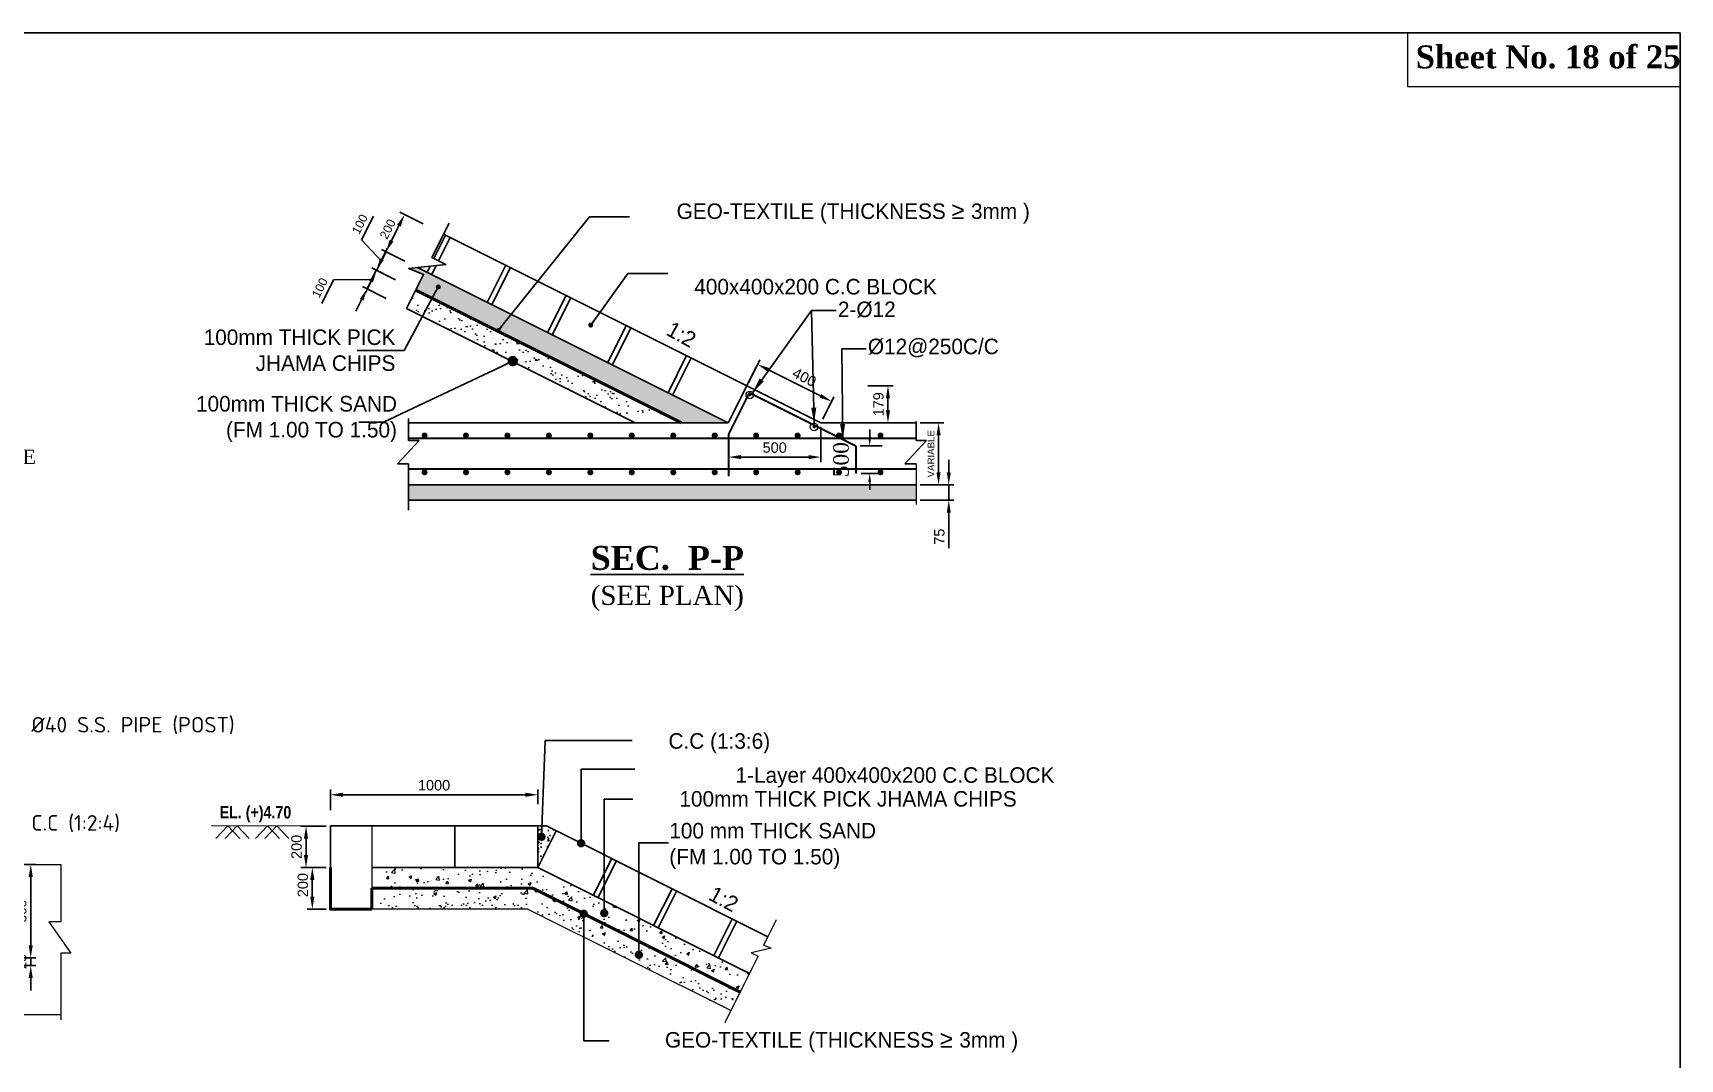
# Model space of a CAD drawing. Extents: x -358915 to 1258323, y -1667244 to -305611.
# Drawn here: x 797402 to 805349, y -1479159 to -1474209 of the extents above; entities that cross this region are included whole.
import ezdxf

# ---------------------------------------------------------------- set-up
doc = ezdxf.new("R2010")
doc.units = 0
doc.header["$LTSCALE"] = 300
doc.header["$MEASUREMENT"] = 0
doc.layers.get('DEFPOINTS').update_dxf_attribs({"linetype": 'CONTINUOUS'})
doc.layers.add('Dim', color=7, linetype='CONTINUOUS', lineweight=9)
doc.layers.add('ROD', color=1, linetype='CONTINUOUS', lineweight=30)
doc.layers.add('LINE', color=7, linetype='CONTINUOUS')
doc.layers.add('line5', color=5, linetype='CONTINUOUS')
doc.styles.add('Arial', font='arial.ttf')
doc.styles.add('DIM', font='isocp3.shx')
doc.styles.add('style1', font='times.ttf')
doc.dimstyles.new('Dim_25', dxfattribs={"dimtxt": 50, "dimasz": 50, "dimexe": 25, "dimexo": 20, "dimgap": 20, "dimtad": 1, "dimdec": 0, "dimzin": 0, "dimdsep": 46, "dimtxsty": 'DIM', "dimcen": 0.09, "dimclrd": 5, "dimclre": 5, "dimclrt": 7, "dimadec": 0, "dimazin": 0, "dimtfac": 1, "dimtdec": 0, "dimtmove": 0, "dimatfit": 3, "dimfxl": 1, "dimtolj": 1, "dimtzin": 0, "dimarcsym": 0})
doc.dimstyles.get("Standard").update_dxf_attribs({"dimtxt": 75, "dimasz": 75, "dimexe": 60, "dimexo": 60, "dimgap": 100, "dimtad": 1, "dimdec": 0, "dimzin": 0, "dimdsep": 46, "dimtxsty": 'style1', "dimcen": 0.09, "dimclrd": 5, "dimclre": 5, "dimadec": 0, "dimazin": 0, "dimtfac": 1, "dimtdec": 0, "dimtofl": 0, "dimtmove": 0, "dimatfit": 3, "dimfxl": 1, "dimtolj": 1, "dimtzin": 0, "dimarcsym": 0})

# ---------------------------------------------------------------- blocks, each defined once
blk = doc.blocks.new('*D854')
at = {"layer": 'DEFPOINTS', "color": 0, "ltscale": 50, "transparency": 16777216}
for p in [(798719.8, -1478035.4), (798837.7, -1478035.4), (798837.7, -1478235.4)]:
    blk.add_point(p, dxfattribs=at)
at = {"layer": 'Dim', "color": 5, "lineweight": -2, "ltscale": 50, "transparency": 16777216}
for p, q in [((798817.7, -1478035.4), (798694.8, -1478035.4)), ((798719.8, -1478175.4), (798719.8, -1478095.4)), ((798817.7, -1478235.4), (798694.8, -1478235.4))]:
    blk.add_line(p, q, dxfattribs=at)
at = {"layer": 'Dim', "color": 5, "ltscale": 50, "transparency": 16777216}
for points in [[(798709.8, -1478095.4), (798729.8, -1478095.4), (798719.8, -1478035.4)], [(798709.8, -1478175.4), (798729.8, -1478175.4), (798719.8, -1478235.4)]]:
    blk.add_solid(points, dxfattribs=at)
at = {"layer": 'Dim', "color": 7, "ltscale": 50, "transparency": 16777216, "insert": (798674.2, -1478135.4), "char_height": 50, "attachment_point": 5, "rotation": 90, "style": 'Arial'}
blk.add_mtext('\\A1;200', dxfattribs=at)
blk = doc.blocks.new('*D855')
at = {"layer": 'DEFPOINTS', "color": 0, "ltscale": 50, "transparency": 16777216}
for p in [(798750.2, -1478234.8), (798837.7, -1478234.8), (798837.7, -1478435.4)]:
    blk.add_point(p, dxfattribs=at)
at = {"layer": 'Dim', "color": 5, "lineweight": -2, "ltscale": 50, "transparency": 16777216}
for p, q in [((798817.7, -1478234.8), (798725.2, -1478234.8)), ((798750.2, -1478375.4), (798750.2, -1478294.8)), ((798817.7, -1478435.4), (798725.2, -1478435.4))]:
    blk.add_line(p, q, dxfattribs=at)
at = {"layer": 'Dim', "color": 5, "ltscale": 50, "transparency": 16777216}
for points in [[(798740.2, -1478294.8), (798760.2, -1478294.8), (798750.2, -1478234.8)], [(798740.2, -1478375.4), (798760.2, -1478375.4), (798750.2, -1478435.4)]]:
    blk.add_solid(points, dxfattribs=at)
at = {"layer": 'Dim', "color": 7, "ltscale": 50, "transparency": 16777216, "insert": (798704.7, -1478319.9), "char_height": 50, "attachment_point": 5, "rotation": 90, "style": 'Arial'}
blk.add_mtext('\\A1;200', dxfattribs=at)
blk = doc.blocks.new('*D856')
at = {"layer": 'DEFPOINTS', "color": 0, "ltscale": 50, "transparency": 16777216}
for p in [(800846.6, -1475910.8), (801256, -1475986.5), (801204.4, -1476089.7)]:
    blk.add_point(p, dxfattribs=at)
at = {"layer": 'Dim', "color": 5, "lineweight": -2, "ltscale": 50, "transparency": 16777216}
for p, q in [((800855.6, -1475893), (800909.4, -1475785.3)), ((800951.9, -1475834.5), (801202.3, -1475959.7)), ((801213.3, -1476071.8), (801267.2, -1475964.2))]:
    blk.add_line(p, q, dxfattribs=at)
at = {"layer": 'Dim', "color": 5, "ltscale": 50, "transparency": 16777216}
for points in [[(800956.4, -1475825.5), (800947.4, -1475843.4), (800898.2, -1475807.6)], [(801206.8, -1475950.7), (801197.9, -1475968.6), (801256, -1475986.5)]]:
    blk.add_solid(points, dxfattribs=at)
at = {"layer": 'Dim', "color": 7, "ltscale": 50, "transparency": 16777216, "insert": (801124.5, -1475869.9), "char_height": 50, "attachment_point": 5, "rotation": 333.43495, "style": 'Arial'}
blk.add_mtext('\\A1;400', dxfattribs=at)
blk = doc.blocks.new('*D857')
at = {"layer": 'DEFPOINTS', "color": 0, "ltscale": 50, "transparency": 16777216}
for p in [(801204.4, -1476089.7), (800758.1, -1476202.5), (800758.1, -1476254.9)]:
    blk.add_point(p, dxfattribs=at)
at = {"layer": 'Dim', "color": 5, "lineweight": -2, "ltscale": 50, "transparency": 16777216}
for p, q in [((801204.4, -1476109.7), (801204.4, -1476279.9)), ((800758.1, -1476222.5), (800758.1, -1476279.9)), ((801144.4, -1476254.9), (800818.1, -1476254.9))]:
    blk.add_line(p, q, dxfattribs=at)
at = {"layer": 'Dim', "color": 5, "ltscale": 50, "transparency": 16777216}
for points in [[(800818.1, -1476244.9), (800818.1, -1476264.9), (800758.1, -1476254.9)], [(801144.4, -1476244.9), (801144.4, -1476264.9), (801204.4, -1476254.9)]]:
    blk.add_solid(points, dxfattribs=at)
at = {"layer": 'Dim', "color": 7, "ltscale": 50, "transparency": 16777216, "insert": (800981.2, -1476209.4), "char_height": 50, "attachment_point": 5, "style": 'Arial'}
blk.add_mtext('\\A1;500', dxfattribs=at)
blk = doc.blocks.new('*D858')
at = {"layer": 'DEFPOINTS', "color": 0, "transparency": 16777216}
for p in [(801333.1, -1476201.3), (801338.9, -1476333.4), (801439.5, -1476333.4)]:
    blk.add_point(p, dxfattribs=at)
at = {"layer": 'LINE', "color": 5, "lineweight": -2, "transparency": 16777216}
for p, q in [((801439.5, -1476161.3), (801439.5, -1476121.3)), ((801393.1, -1476201.3), (801499.5, -1476201.3)), ((801398.9, -1476333.4), (801499.5, -1476333.4)), ((801439.5, -1476373.4), (801439.5, -1476413.4))]:
    blk.add_line(p, q, dxfattribs=at)
at = {"layer": 'LINE', "color": 5, "transparency": 16777216}
for points in [[(801432.8, -1476161.3), (801446.1, -1476161.3), (801439.5, -1476201.3)], [(801432.8, -1476373.4), (801446.1, -1476373.4), (801439.5, -1476333.4)]]:
    blk.add_solid(points, dxfattribs=at)
at = {"layer": 'LINE', "color": 0, "transparency": 16777216, "insert": (801301.3, -1476267.4), "char_height": 75, "attachment_point": 5, "rotation": 90, "style": 'style1'}
blk.add_mtext('\\A1;500', dxfattribs=at)
blk = doc.blocks.new('*D859')
at = {"layer": 'DEFPOINTS', "color": 0, "ltscale": 50, "transparency": 16777216}
for p in [(799303.5, -1475139.3), (799105.7, -1475264), (799214.1, -1475318.2)]:
    blk.add_point(p, dxfattribs=at)
at = {"layer": 'Dim', "color": 5, "lineweight": -2, "ltscale": 50, "transparency": 16777216}
for p, q in [((799168.3, -1475138.8), (799132.5, -1475210.3)), ((799285.6, -1475130.4), (799172.7, -1475073.9)), ((799196.2, -1475309.3), (799083.3, -1475252.8))]:
    blk.add_line(p, q, dxfattribs=at)
at = {"layer": 'Dim', "color": 5, "ltscale": 50, "transparency": 16777216}
for points in [[(799159.3, -1475134.3), (799177.2, -1475143.2), (799195.1, -1475085.1)], [(799123.6, -1475205.8), (799141.4, -1475214.8), (799105.7, -1475264)]]:
    blk.add_solid(points, dxfattribs=at)
at = {"layer": 'Dim', "color": 7, "ltscale": 50, "transparency": 16777216, "insert": (799114.1, -1475154.9), "char_height": 50, "attachment_point": 5, "rotation": 63.43495, "style": 'Arial'}
blk.add_mtext('\\A1;{\\H0.83333x;200}', dxfattribs=at)
blk = doc.blocks.new('*D860')
at = {"layer": 'DEFPOINTS', "color": 0, "ltscale": 50, "transparency": 16777216}
for p in [(801410.3, -1475910.7), (801527.7, -1475910.7), (801477.7, -1476089.7)]:
    blk.add_point(p, dxfattribs=at)
at = {"layer": 'Dim', "color": 5, "lineweight": -2, "ltscale": 50, "transparency": 16777216}
for p, q in [((801430.3, -1475910.7), (801552.7, -1475910.7)), ((801527.7, -1476029.7), (801527.7, -1475970.7)), ((801497.7, -1476089.7), (801552.7, -1476089.7))]:
    blk.add_line(p, q, dxfattribs=at)
at = {"layer": 'Dim', "color": 5, "ltscale": 50, "transparency": 16777216}
for points in [[(801517.7, -1475970.7), (801537.7, -1475970.7), (801527.7, -1475910.7)], [(801517.7, -1476029.7), (801537.7, -1476029.7), (801527.7, -1476089.7)]]:
    blk.add_solid(points, dxfattribs=at)
at = {"layer": 'Dim', "color": 7, "ltscale": 50, "transparency": 16777216, "insert": (801482.2, -1476000.2), "char_height": 50, "attachment_point": 5, "rotation": 90, "style": 'Arial'}
blk.add_mtext('\\A1;179', dxfattribs=at)
blk = doc.blocks.new('*D861')
at = {"layer": 'DEFPOINTS', "color": 0, "ltscale": 50, "transparency": 16777216}
for p in [(801663.6, -1476089.7), (801663.6, -1476388.1), (801771.8, -1476388.1)]:
    blk.add_point(p, dxfattribs=at)
at = {"layer": 'Dim', "color": 5, "lineweight": -2, "ltscale": 50, "transparency": 16777216}
for p, q in [((801683.6, -1476089.7), (801796.8, -1476089.7)), ((801771.8, -1476149.7), (801771.8, -1476328.1)), ((801683.6, -1476388.1), (801796.8, -1476388.1))]:
    blk.add_line(p, q, dxfattribs=at)
at = {"layer": 'Dim', "color": 5, "ltscale": 50, "transparency": 16777216}
for points in [[(801761.8, -1476149.7), (801781.8, -1476149.7), (801771.8, -1476089.7)], [(801761.8, -1476328.1), (801781.8, -1476328.1), (801771.8, -1476388.1)]]:
    blk.add_solid(points, dxfattribs=at)
at = {"layer": 'Dim', "color": 7, "ltscale": 50, "transparency": 16777216, "insert": (801735.1, -1476238.9), "char_height": 50, "attachment_point": 5, "rotation": 90, "style": 'Arial'}
blk.add_mtext('\\A1;{\\H0.66667x;VARIABLE}', dxfattribs=at)
blk = doc.blocks.new('*D862')
at = {"layer": 'DEFPOINTS', "color": 0, "ltscale": 50, "transparency": 16777216}
for p in [(801663.5, -1476388.1), (801663.4, -1476463.1), (801821.1, -1476463.1)]:
    blk.add_point(p, dxfattribs=at)
at = {"layer": 'Dim', "color": 5, "lineweight": -2, "ltscale": 50, "transparency": 16777216}
for p, q in [((801821.1, -1476328.1), (801821.1, -1476268.1)), ((801683.5, -1476388.1), (801846.1, -1476388.1)), ((801821.1, -1476388.1), (801821.1, -1476463.1)), ((801683.4, -1476463.1), (801846.1, -1476463.1)), ((801821.1, -1476523.1), (801821.1, -1476694.7))]:
    blk.add_line(p, q, dxfattribs=at)
at = {"layer": 'Dim', "color": 5, "ltscale": 50, "transparency": 16777216}
for points in [[(801811.1, -1476328.1), (801831.1, -1476328.1), (801821.1, -1476388.1)], [(801811.1, -1476523.1), (801831.1, -1476523.1), (801821.1, -1476463.1)]]:
    blk.add_solid(points, dxfattribs=at)
at = {"layer": 'Dim', "color": 7, "ltscale": 50, "transparency": 16777216, "insert": (801775.7, -1476638.9), "char_height": 50, "attachment_point": 5, "rotation": 90, "style": 'Arial'}
blk.add_mtext('\\A1;75', dxfattribs=at)
blk = doc.blocks.new('*D863')
at = {"layer": 'DEFPOINTS', "color": 0, "ltscale": 50, "transparency": 16777216}
for p in [(797290.3, -1478220.4), (797391.6, -1478220.4), (797290.3, -1478670.4)]:
    blk.add_point(p, dxfattribs=at)
at = {"layer": 'Dim', "color": 5, "lineweight": -2, "ltscale": 50, "transparency": 16777216}
for p, q in [((797310.3, -1478220.4), (797416.6, -1478220.4)), ((797391.6, -1478610.4), (797391.6, -1478280.4)), ((797310.3, -1478670.4), (797416.6, -1478670.4))]:
    blk.add_line(p, q, dxfattribs=at)
at = {"layer": 'Dim', "color": 5, "ltscale": 50, "transparency": 16777216}
for points in [[(797381.6, -1478280.4), (797401.6, -1478280.4), (797391.6, -1478220.4)], [(797381.6, -1478610.4), (797401.6, -1478610.4), (797391.6, -1478670.4)]]:
    blk.add_solid(points, dxfattribs=at)
at = {"layer": 'Dim', "color": 7, "ltscale": 50, "transparency": 16777216, "insert": (797347.7, -1478445.4), "char_height": 70, "attachment_point": 5, "rotation": 90, "style": 'Arial'}
blk.add_mtext('\\A1;{\\H0.6667x;300}', dxfattribs=at)
blk = doc.blocks.new('*D865')
at = {"layer": 'DEFPOINTS', "color": 0, "ltscale": 50, "transparency": 16777216}
for p in [(797263.2, -1478670.4), (797263.2, -1478707.9), (797391.6, -1478707.9)]:
    blk.add_point(p, dxfattribs=at)
at = {"layer": 'Dim', "color": 5, "lineweight": -2, "ltscale": 50, "transparency": 16777216}
for p, q in [((797391.6, -1478610.4), (797391.6, -1478550.4)), ((797283.2, -1478670.4), (797416.6, -1478670.4)), ((797283.2, -1478707.9), (797416.6, -1478707.9)), ((797391.6, -1478670.4), (797391.6, -1478707.9)), ((797391.6, -1478767.9), (797391.6, -1478827.9))]:
    blk.add_line(p, q, dxfattribs=at)
at = {"layer": 'Dim', "color": 5, "ltscale": 50, "transparency": 16777216}
for points in [[(797381.6, -1478610.4), (797401.6, -1478610.4), (797391.6, -1478670.4)], [(797381.6, -1478767.9), (797401.6, -1478767.9), (797391.6, -1478707.9)]]:
    blk.add_solid(points, dxfattribs=at)
at = {"layer": 'Dim', "color": 7, "ltscale": 50, "transparency": 16777216, "insert": (797347.7, -1478689.2), "char_height": 70, "attachment_point": 5, "rotation": 90, "style": 'Arial'}
blk.add_mtext('\\A1;{\\H0.6667x;25}', dxfattribs=at)
blk = doc.blocks.new('*D866')
at = {"layer": 'DEFPOINTS', "color": 0, "ltscale": 50, "transparency": 16777216}
for p in [(799837.8, -1477883.9), (798837.7, -1477978.8), (799837.8, -1477949.4)]:
    blk.add_point(p, dxfattribs=at)
at = {"layer": 'Dim', "color": 5, "lineweight": -2, "ltscale": 50, "transparency": 16777216}
for p, q in [((798837.7, -1477958.8), (798837.7, -1477858.9)), ((798897.7, -1477883.9), (799777.8, -1477883.9)), ((799837.8, -1477929.4), (799837.8, -1477858.9))]:
    blk.add_line(p, q, dxfattribs=at)
at = {"layer": 'Dim', "color": 5, "ltscale": 50, "transparency": 16777216}
for points in [[(798897.7, -1477873.9), (798897.7, -1477893.9), (798837.7, -1477883.9)], [(799777.8, -1477873.9), (799777.8, -1477893.9), (799837.8, -1477883.9)]]:
    blk.add_solid(points, dxfattribs=at)
at = {"layer": 'Dim', "color": 7, "ltscale": 50, "transparency": 16777216, "insert": (799337.7, -1477838.3), "char_height": 50, "attachment_point": 5, "style": 'Arial'}
blk.add_mtext('\\A1;1000', dxfattribs=at)
blk = doc.blocks.new('*D868')
at = {"layer": 'DEFPOINTS', "color": 0, "ltscale": 50, "transparency": 16777216}
for p in [(799105.9, -1475264.1), (799214.1, -1475318.2), (799168.8, -1475408.7)]:
    blk.add_point(p, dxfattribs=at)
at = {"layer": 'Dim', "color": 5, "lineweight": -2, "ltscale": 50, "transparency": 16777216}
for p, q in [((798987.8, -1475207.1), (799045, -1475092.6)), ((799083.3, -1475309.4), (798987.8, -1475207.1)), ((799132.7, -1475210.4), (799159.6, -1475156.8)), ((799060.6, -1475354.6), (799105.9, -1475264.1)), ((799060.6, -1475354.6), (799105.9, -1475264.1)), ((799196.2, -1475309.3), (799083.5, -1475252.9)), ((799150.9, -1475399.8), (799038.3, -1475343.4)), ((799033.8, -1475408.3), (799007, -1475461.9))]:
    blk.add_line(p, q, dxfattribs=at)
at = {"layer": 'Dim', "color": 5, "ltscale": 50, "transparency": 16777216}
for points in [[(799123.8, -1475206), (799141.7, -1475214.9), (799105.9, -1475264.1)], [(799024.9, -1475403.8), (799042.8, -1475412.8), (799060.6, -1475354.6)]]:
    blk.add_solid(points, dxfattribs=at)
at = {"layer": 'Dim', "color": 7, "ltscale": 50, "transparency": 16777216, "insert": (798979.5, -1475131.4), "char_height": 50, "attachment_point": 5, "rotation": 63.43495, "style": 'Arial'}
blk.add_mtext('\\A1;{\\H0.83333x;100}', dxfattribs=at)
blk = doc.blocks.new('*D869')
at = {"layer": 'DEFPOINTS', "color": 0, "ltscale": 50, "transparency": 16777216}
for p in [(799059.1, -1475353.8), (799168.8, -1475408.7), (799124.1, -1475498.2)]:
    blk.add_point(p, dxfattribs=at)
at = {"layer": 'Dim', "color": 5, "lineweight": -2, "ltscale": 50, "transparency": 16777216}
for p, q in [((799085.9, -1475300.2), (799112.7, -1475246.5)), ((799014.3, -1475443.3), (799059.1, -1475353.8)), ((799014.3, -1475443.3), (799059.1, -1475353.8)), ((799150.9, -1475399.8), (799036.7, -1475342.6)), ((798853.2, -1475400), (798796, -1475514.5)), ((799036.7, -1475398.5), (798853.2, -1475400)), ((799106.2, -1475489.2), (798992, -1475432.1)), ((798987.5, -1475496.9), (798960.7, -1475550.6))]:
    blk.add_line(p, q, dxfattribs=at)
at = {"layer": 'Dim', "color": 5, "ltscale": 50, "transparency": 16777216}
for points in [[(799077, -1475295.7), (799094.8, -1475304.6), (799059.1, -1475353.8)], [(798978.6, -1475492.5), (798996.5, -1475501.4), (799014.3, -1475443.3)]]:
    blk.add_solid(points, dxfattribs=at)
at = {"layer": 'Dim', "color": 7, "ltscale": 50, "transparency": 16777216, "insert": (798755.4, -1475422.6), "char_height": 50, "attachment_point": 5, "rotation": 63.43495, "style": 'Arial'}
blk.add_mtext('\\A1;{\\H0.83333x;\\P\\H1x;100}', dxfattribs=at)

msp = doc.modelspace()

# ---------------------------------------------------------------- hatches: boundary and pattern name
at = {"layer": 'LINE', "lineweight": 13}
h = msp.add_hatch(dxfattribs=at)
h.set_pattern_fill('AR-CONC', color=256, scale=8, style=0)
h.set_pattern_definition([(50, (715994.03, -1458749.217), (57.380815, -5.02017), [6, -66]), (355, (715994.03, -1458749.22), (-11.100107, 60.17537), [4.8, -52.8]), (100.451444, (715998.81, -1458749.636), (46.280708, 55.1552), [5.099215, -56.09137]), (46.1842, (715994.03, -1458733.22), (85.379306, -13.24154), [9, -99]), (96.63564, (716001.14, -1458734.32), (74.772956, 77.92949), [7.64883, -84.1371]), (351.18416, (715994.03, -1458733.22), (74.77296, 77.92949), [7.2, -79.2]), (21, (716002.03, -1458737.217), (47.752564, -32.20951), [6, -66]), (326, (716002.03, -1458737.22), (19.465227, 58.012004), [4.8, -52.8]), (71.451445, (716006.01, -1458739.9), (67.21779, 25.802492), [5.099215, -56.09137]), (37.5, (715994.03, -1458749.217), (0.9727884, 26.6315083), [0, -52.16, 0, -53.6, 0, -53]), (7.5, (715994.03, -1458749.217), (21.045563, 31.552937), [0, -30.56, 0, -50.96, 0, -20.2]), (327.5, (715976.19, -1458749.217), (42.705795, -1.80439), [0, -20, 0, -62.4, 0, -82.8]), (317.5, (715968.19, -1458749.217), (46.654894, 8.008399), [0, -26, 0, -41.44, 0, -58.8])])
h.paths.add_polyline_path([(800530.9, -1476089.7), (800757.2, -1476089.7), (799257.9, -1475340.1), (799215.7, -1475344.5), (799286.7, -1475373.7), (799249.2, -1475448.9)])
at = {"layer": 'LINE', "lineweight": 9}
h = msp.add_hatch(dxfattribs=at)
h.set_pattern_fill('AR-SAND', color=3, scale=40)
h.set_pattern_definition([(37.5, (716015.854, -1458652.166), (-2.519734, 77.07295), [0, -60.8, 0, -68, 0, -65]), (7.5, (716015.85, -1458652.17), (70.79107, 112.88584), [0, -32.8, 0, -54.8, 0, -21]), (327.5, (715966.654, -1458652.166), (124.565674, 0.22636), [0, -20, 0, -72, 0, -94]), (317.5, (715966.65, -1458652.17), (120.24506, 35.10702), [0, -10, 0, -47.2, 0, -54])])
h.paths.add_polyline_path([(799249.2, -1475448.9), (799204.4, -1475538.3), (800220, -1476046.1), (800443.6, -1476046.1)])
at = {"layer": 'LINE'}
h = msp.add_hatch(dxfattribs=at)
h.set_pattern_fill('AR-CONC', color=256, scale=12, style=0)
h.set_pattern_definition([(50, (743321.146, -1453666.15), (86.07122, -7.53026), [9, -99]), (355, (743321.15, -1453666.15), (-16.65016, 90.26306), [7.2, -79.2]), (100.4514, (743328.32, -1453666.78), (69.42113, 82.73275), [7.64882, -84.13705]), (46.1842, (743321.15, -1453642.15), (128.06893, -19.86228), [13.5, -148.5]), (96.6356, (743331.82, -1453643.8), (112.15952, 116.89414), [11.47323, -126.20556]), (351.1842, (743321.15, -1453642.15), (112.15943, 116.89423), [10.8, -118.8]), (21, (743333.146, -1453648.15), (71.62885, -48.31427), [9, -99]), (326, (743333.15, -1453648.15), (29.19784, 87.018), [7.2, -79.2]), (71.4514, (743339.115, -1453652.18), (100.82672, 38.70366), [7.64882, -84.13705]), (37.5, (743321.146, -1453666.15), (1.459183, 39.947262), [0, -78.24, 0, -80.4, 0, -79.5]), (7.5, (743321.146, -1453666.15), (31.568344, 47.329405), [0, -45.84, 0, -76.44, 0, -30.3]), (327.5, (743294.386, -1453666.15), (64.058692, -2.706585), [0, -30, 0, -93.6, 0, -124.2]), (317.5, (743282.386, -1453666.15), (69.98234, 12.0126), [0, -39, 0, -62.16, 0, -88.2])])
h.paths.add_polyline_path([(801663.6, -1476388.1), (801663.6, -1476463.1), (799214.9, -1476463.1), (799214.9, -1476388.1)])
h = msp.add_hatch(dxfattribs=at)
h.set_pattern_fill('AR-CONC', color=256, scale=12, style=0)
h.set_pattern_definition([(50, (735275.77, -1457281.34), (86.07122, -7.530256), [9, -99]), (355, (735275.77, -1457281.34), (-16.65016, 90.26306), [7.2, -79.2]), (100.4514, (735282.94, -1457281.97), (69.42113, 82.73275), [7.64882, -84.13705]), (46.1842, (735275.77, -1457257.34), (128.06893, -19.86228), [13.5, -148.5]), (96.6356, (735286.44, -1457259), (112.15952, 116.89414), [11.47323, -126.20556]), (351.1842, (735275.77, -1457257.34), (112.15943, 116.89423), [10.8, -118.8]), (21, (735287.77, -1457263.34), (71.628846, -48.31427), [9, -99]), (326, (735287.77, -1457263.34), (29.19784, 87.018), [7.2, -79.2]), (71.4514, (735293.74, -1457267.37), (100.82672, 38.70366), [7.64882, -84.13705]), (37.5, (735275.77, -1457281.343), (1.459183, 39.947262), [0, -78.24, 0, -80.4, 0, -79.5]), (7.5, (735275.77, -1457281.343), (31.568344, 47.329405), [0, -45.84, 0, -76.44, 0, -30.3]), (327.5, (735249.01, -1457281.343), (64.058692, -2.706585), [0, -30, 0, -93.6, 0, -124.2]), (317.5, (735237.01, -1457281.343), (69.98234, 12.0126), [0, -39, 0, -62.16, 0, -88.2])])
h.paths.add_polyline_path([(799879.7, -1478034.2), (799926.6, -1478057.6), (799837.8, -1478235.4), (799837.8, -1478034.2)])
at = {"layer": 'LINE', "lineweight": 13}
h = msp.add_hatch(dxfattribs=at)
h.set_pattern_fill('AR-CONC', color=2, scale=20, style=0)
h.set_pattern_definition([(50, (711834.6, -1461179.75), (143.45204, -12.55043), [15, -165]), (355, (711834.6, -1461179.75), (-27.75027, 150.43843), [12, -132]), (100.45144, (711846.55, -1461180.8), (115.70177, 137.888), [12.74804, -140.22842]), (46.1842, (711834.6, -1461139.75), (213.44827, -33.10386), [22.5, -247.5]), (96.63564, (711852.39, -1461142.5), (186.9324, 194.8237), [19.12207, -210.34275]), (351.18416, (711834.6, -1461139.75), (186.9324, 194.8237), [18, -198]), (21, (711854.6, -1461149.75), (119.38141, -80.52378), [15, -165]), (326, (711854.6, -1461149.75), (48.66307, 145.03), [12, -132]), (71.45144, (711864.55, -1461156.46), (168.04448, 64.50623), [12.74804, -140.22842]), (37.5, (711834.6, -1461179.75), (2.43197, 66.57877), [0, -130.4, 0, -134, 0, -132.5]), (7.5, (711834.6, -1461179.75), (52.61391, 78.88234), [0, -76.4, 0, -127.4, 0, -50.5]), (327.5, (711790, -1461179.75), (106.764487, -4.510974), [0, -50, 0, -156, 0, -207]), (317.5, (711770, -1461179.75), (116.63723, 20.021), [0, -65, 0, -103.6, 0, -147])])
h.paths.add_polyline_path([(799079.7, -1478235.4), (799079.7, -1478385.4), (799802.4, -1478385.4), (800792.7, -1478880.6), (800859.8, -1478746.4), (799837.8, -1478235.4)])
at = {"layer": 'LINE', "lineweight": 9}
h = msp.add_hatch(dxfattribs=at)
h.set_pattern_fill('AR-SAND', color=3, scale=40)
h.set_pattern_definition([(37.5, (715099.19, -1460831.315), (-2.519734, 77.07295), [0, -60.8, 0, -68, 0, -65]), (7.5, (715099.19, -1460831.32), (70.79107, 112.88584), [0, -32.8, 0, -54.8, 0, -21]), (327.5, (715049.99, -1460831.315), (124.565674, 0.22636), [0, -20, 0, -72, 0, -94]), (317.5, (715049.99, -1460831.32), (120.24506, 35.10702), [0, -10, 0, -47.2, 0, -54])])
h.paths.add_polyline_path([(799079.7, -1478435.4), (799790.6, -1478435.4), (800770.4, -1478925.3), (800792.7, -1478880.6), (799802.4, -1478385.4), (799079.7, -1478385.4)])

# ---------------------------------------------------------------- linework, layer by layer
at = {"layer": 'LINE'}
for p, q in [((799393.2, -1475184.1), (799336.7, -1475297)), ((799415.5, -1475195.3), (799359.1, -1475308.2)), ((801204.4, -1476089.7), (799383.9, -1475179.5)), ((800757.2, -1476089.7), (799257.9, -1475340.1)), ((799318.3, -1475333.9), (799303.7, -1475363)), ((799347.8, -1475330.8), (799326.1, -1475374.2)), ((799683.9, -1475329.5), (799594.4, -1475508.4)), ((799706.2, -1475340.7), (799616.8, -1475519.5)), ((800307.3, -1476089.7), (799204.4, -1475538.3)), ((799974.5, -1475474.8), (799885.1, -1475653.7)), ((799996.9, -1475486), (799907.5, -1475664.9)), ((800265.2, -1475620.2), (800175.8, -1475799)), ((800287.6, -1475631.3), (800198.1, -1475810.2)), ((800555.9, -1475765.5), (800466.5, -1475944.4)), ((800578.3, -1475776.7), (800488.8, -1475955.6)), ((800891.3, -1475821.4), (800757.2, -1476089.7)), ((799214.9, -1476068.1), (799214.9, -1476174.6)), ((800757.2, -1476089.7), (799214.9, -1476089.7)), ((801663.6, -1476089.7), (801204.4, -1476089.7)), ((801663.6, -1476083.8), (801663.6, -1476175.4)), ((799160.9, -1476286.8), (799265, -1476174.6)), ((799265, -1476174.6), (799214.9, -1476174.6)), ((801609.6, -1476286.8), (801713.6, -1476175.4)), ((801713.6, -1476175.4), (801663.6, -1476175.4)), ((799214.9, -1476286.8), (799160.9, -1476286.8)), ((799214.9, -1476286.8), (799214.9, -1476511.4)), ((801663.6, -1476286.8), (801609.6, -1476286.8)), ((801663.6, -1476388.1), (799214.9, -1476388.1)), ((801663.6, -1476463.1), (799214.9, -1476463.1)), ((799879.7, -1478034.2), (798837.7, -1478034.2)), ((798837.7, -1478235.4), (798837.7, -1478034.2)), ((799437.7, -1478235.4), (799437.7, -1478034.2)), ((799837.8, -1478235.4), (799837.8, -1478034.2)), ((799837.8, -1478235.4), (799926.6, -1478057.6)), ((799879.7, -1478034.2), (800948.7, -1478568.7)), ((800106.1, -1478369.5), (800195, -1478191.8)), ((800128.5, -1478380.7), (800217.3, -1478203)), ((800396.8, -1478514.9), (800485.7, -1478337.1)), ((800419.1, -1478526.1), (800508, -1478348.3)), ((800687.5, -1478660.2), (800776.4, -1478482.5)), ((800709.8, -1478671.4), (800798.7, -1478493.7))]:
    msp.add_line(p, q, dxfattribs=at)
at = {"layer": 'LINE', "lineweight": 50}
msp.add_line((800530.9, -1476089.7), (799249.2, -1475448.9), dxfattribs=at)
at = {"layer": 'LINE', "lineweight": 9}
for p, q in [((801663.6, -1476286.8), (801663.4, -1476483)), ((800928, -1478610.1), (800990.3, -1478485.4)), ((800963.5, -1478624.7), (800868, -1478646)), ((800928, -1478610.1), (800963.5, -1478624.7)), ((800741.9, -1478982.4), (800901.6, -1478662.8)), ((800868, -1478646), (800901.6, -1478662.8))]:
    msp.add_line(p, q, dxfattribs=at)
at = {"layer": 'LINE', "lineweight": 13}
for p, q in [((799037.7, -1478034.2), (799037.7, -1478435.4)), ((799790.6, -1478435.4), (798837.7, -1478435.4)), ((799790.6, -1478435.4), (800770.4, -1478925.3))]:
    msp.add_line(p, q, dxfattribs=at)
at = {"layer": 'LINE'}
msp.add_lwpolyline([(805349.4, -1483754.1), (791850.9, -1483754.1), (791850.9, -1474208.7), (805349.4, -1474208.7)], close=True, dxfattribs=at)
at = {"layer": 'LINE', "lineweight": 9}
msp.add_lwpolyline([(805349.4, -1474208.7), (804034.1, -1474208.7), (804034.1, -1474466.7), (805349.4, -1474466.7)], close=True, dxfattribs=at)
at = {"layer": 'LINE'}
for points in [[(799410.2, -1475126.7), (799327.4, -1475292.3), (799394.7, -1475326), (799215.7, -1475344.5), (799286.7, -1475373.7), (799204.4, -1475538.3)], [(799037.7, -1478235.4), (799837.8, -1478235.4), (800859.8, -1478746.4)]]:
    msp.add_lwpolyline(points, dxfattribs=at)
at = {"layer": 'LINE', "lineweight": 9, "const_width": 7.5}
for points in [[(800864.8, -1475955, -1), (800857.3, -1475955, -1)], [(801175, -1476109.2, -1), (801167.5, -1476109.2, -1)]]:
    msp.add_lwpolyline(points, format="xyb", close=True, dxfattribs=at)
at = {"layer": 'LINE', "color": 8, "lineweight": 9}
msp.add_lwpolyline([(798733.9, -1478035.4), (798264.1, -1478034.2)], dxfattribs=at)
at = {"layer": 'LINE', "color": 3, "lineweight": 9}
for points in [[(798284.7, -1478095.3), (798342.4, -1478034.2)], [(798330.3, -1478095.3), (798387.9, -1478034.2)], [(798400.1, -1478095.3), (798342.4, -1478034.2)], [(798445.6, -1478095.3), (798387.9, -1478034.2)], [(798476.1, -1478095.3), (798533.8, -1478034.2)], [(798521.7, -1478095.3), (798579.4, -1478034.2)], [(798591.5, -1478095.3), (798533.8, -1478034.2)], [(798637, -1478095.3), (798579.4, -1478034.2)]]:
    msp.add_lwpolyline(points, dxfattribs=at)
at = {"layer": 'LINE', "color": 0, "lineweight": 9}
msp.add_lwpolyline([(797163.7, -1478220.4), (797536.7, -1478220.4)], dxfattribs=at)
at = {"layer": 'LINE', "color": 5, "lineweight": 9}
for points in [[(797536.7, -1478220.4), (797536.7, -1478496.7), (797478.5, -1478496.7), (797585, -1478647.9), (797536.1, -1478647.9), (797536.1, -1478970.3)], [(797536.1, -1478945), (797159.8, -1478945), (797159.8, -1478977.6), (797117.1, -1478918), (797117.1, -1478945.3), (796768.4, -1478945.3)]]:
    msp.add_lwpolyline(points, dxfattribs=at)
at = {"layer": 'LINE', "lineweight": 9}
for centre in [(800861.1, -1475955), (801171.2, -1476109.2)]:
    msp.add_circle(centre, 18.3, dxfattribs=at)
at = {"layer": 'line5', "lineweight": 50}
msp.add_line((799814.2, -1478335.4), (799037.7, -1478335.4), dxfattribs=at)
for points in [[(799037.7, -1478435.4), (798837.7, -1478435.4), (798837.7, -1478234.8)], [(799037.7, -1478335.4), (799037.7, -1478435.4)], [(799814.2, -1478335.4), (800815.1, -1478835.9)]]:
    msp.add_lwpolyline(points, dxfattribs=at)
at = {"layer": 'ROD'}
for p, q in [((800857.8, -1475944.4), (800757.8, -1476144.3)), ((801372.1, -1476201.5), (800857.8, -1475944.4)), ((801663.6, -1476164.7), (799214.9, -1476164.7)), ((800757.8, -1476144.3), (800758.6, -1476346.3)), ((801372.1, -1476201.5), (801372.1, -1476333.4)), ((801663.6, -1476313.1), (799214.9, -1476313.1))]:
    msp.add_line(p, q, dxfattribs=at)
at = {"layer": 'ROD', "const_width": 14.4}
for points in [[(799298.9, -1476150.7, -1), (799284.5, -1476150.7, -1)], [(799498.9, -1476150.7, -1), (799484.5, -1476150.7, -1)], [(799684.5, -1476150.7, 1), (799698.9, -1476150.7, 1)], [(799884.5, -1476150.7, 1), (799898.9, -1476150.7, 1)], [(800084.5, -1476150.7, 1), (800098.9, -1476150.7, 1)], [(800298.9, -1476150.7, -1), (800284.5, -1476150.7, -1)], [(800498.9, -1476150.7, -1), (800484.5, -1476150.7, -1)], [(800684.5, -1476150.7, 1), (800698.9, -1476150.7, 1)], [(800884.5, -1476150.7, 1), (800898.9, -1476150.7, 1)], [(801098.9, -1476150.7, -1), (801084.5, -1476150.7, -1)], [(801284.5, -1476150.7, 1), (801298.9, -1476150.7, 1)], [(801484.5, -1476150.7, 1), (801498.9, -1476150.7, 1)], [(799298.9, -1476328.4, -1), (799284.5, -1476328.4, -1)], [(799498.9, -1476328.4, -1), (799484.5, -1476328.4, -1)], [(799684.5, -1476328.4, 1), (799698.9, -1476328.4, 1)], [(799884.5, -1476328.4, 1), (799898.9, -1476328.4, 1)], [(800084.5, -1476328.4, 1), (800098.9, -1476328.4, 1)], [(800298.9, -1476328.4, -1), (800284.5, -1476328.4, -1)], [(800498.9, -1476328.4, -1), (800484.5, -1476328.4, -1)], [(800684.5, -1476328.4, 1), (800698.9, -1476328.4, 1)], [(800884.5, -1476328.4, 1), (800898.9, -1476328.4, 1)], [(801098.9, -1476328.4, -1), (801084.5, -1476328.4, -1)], [(801298.9, -1476328.4, -1), (801284.5, -1476328.4, -1)], [(801498.9, -1476328.4, -1), (801484.5, -1476328.4, -1)]]:
    msp.add_lwpolyline(points, format="xyb", close=True, dxfattribs=at)

# ---------------------------------------------------------------- texts
at = {"layer": 'LINE', "color": 7, "lineweight": 9, "insert": (804073.8, -1474268.7), "char_height": 110.77, "width": 3978.828, "attachment_point": 1}
msp.add_mtext('{\\fTimes New Roman|b1|i0|c0|p18;Sheet No. 18 of 25}', dxfattribs=at)
at = {"layer": 'LINE', "color": 0}
for s, insert, char_height, width, attachment_point in [('{\\C7;GEO-TEXTILE (THICKNESS \\fArial|b0|i0|c0|p34;\\H1.083x;\\C0;≥ \\Ftxt|c0;\\H0.9231x;\\C7;3mm )\\H1x;\\C0;\\P\\fArial Narrow|b0|i0|c0|p34;\\C7;  }', (801360.2, -1475141.4), 75, 2223.471, 5), ('{\\fTimes New Roman|b0|i0|c0|p18;3mm THICK GEO-TEXTILE }', (796136.9, -1476254), 70, 1922.338, 4), ('{\\fISOCPEUR|b0|i0|c0|p34;%%C40 S.S. PIPE (POST)}', (797394.5, -1477549.9), 75, 1521.805, 4), ('1-Layer 400x400x200 C.C BLOCK ^I', (801561.4, -1477800.2), 75, 3031.979, 5), ('100mm THICK PICK JHAMA CHIPS', (801335, -1477904.2), 75, 2332.713, 5), ('{\\fISOCPEUR|b0|i0|c0|p34;C.C (1:2:4)}', (797395, -1478023.3), 75, 459.65, 4), ('100 mm THICK SAND \\P(FM 1.00 TO 1.50)', (800472.6, -1478131.2), 75, 1177.64, 4), ('{\\C7;GEO-TEXTILE (THICKNESS \\fArial|b0|i0|c0|p34;\\H1.083x;\\C0;≥ \\Ftxt|c0;\\H0.9231x;\\C7;3mm )\\C0;\\P\\fArial Narrow|b0|i0|c0|p34;\\C7;  }', (801303.9, -1479139), 75, 2223.471, 5)]:
    msp.add_mtext(s, dxfattribs=dict(at, insert=insert, char_height=char_height, width=width, attachment_point=attachment_point))
at = {"layer": 'LINE', "color": 4}
for s, insert, char_height, width, attachment_point in [('{\\C7;400x400x200 C.C BLOCK }^I', (801178.4, -1475433.4), 75, 1432.575, 5), ('{\\C7;2-%%C12 }', (801286.2, -1475543.6), 75, 563.557, 4), ('\\pxqr;{\\C0;100mm THICK PICK \\PJHAMA CHIPS\\P\\pq*;}\\P ', (798434.8, -1475864.6), 75, 1432.575, 5), ('\\pxqr;{\\C0;100mm THICK SAND \\P(FM 1.00 TO 1.50)\\P\\pq*;}\\P ', (798442.4, -1476196.5), 75, 1432.575, 5), ('\\pi-120,l180,t180,240;{\\fArial Narrow|b1|i0|c0|p34;\\C6;EL.^I(+)4.70}', (798445.8, -1477977.5), 60, 709.959, 5)]:
    msp.add_mtext(s, dxfattribs=dict(at, insert=insert, char_height=char_height, width=width, attachment_point=attachment_point))
at = {"layer": 'LINE', "color": 4, "insert": (800531.1, -1475663.2), "char_height": 75, "width": 147.913, "attachment_point": 5, "rotation": 331.08378}
msp.add_mtext('1:2 ', dxfattribs=at)
at = {"layer": 'LINE', "color": 7, "insert": (801430.8, -1475791.1), "char_height": 75, "attachment_point": 4}
msp.add_mtext('%%C12@250C/C \\P ', dxfattribs=at)
at = {"layer": 'LINE', "color": 6, "insert": (800463, -1476840.9), "char_height": 115.2, "width": 1608.775, "attachment_point": 5}
msp.add_mtext('{\\fTimes New Roman|b1|i0|c0|p18;\\LSEC.  P-P\\P\\fTimes New Roman|b0|i0|c0|p18;\\H0.8x;\\l(SEE PLAN)}', dxfattribs=at)
at = {"layer": 'LINE', "color": 0, "insert": (800700, -1477635.9), "char_height": 75, "attachment_point": 5}
msp.add_mtext(' C.C (1:3:6) ^I', dxfattribs=at)
at = {"layer": 'LINE', "color": 4, "insert": (800735.3, -1478386.9), "char_height": 75, "attachment_point": 5, "rotation": 331.73489}
msp.add_mtext('1:2 ', dxfattribs=at)

# ---------------------------------------------------------------- dimensions: what is measured, and where the dimension line sits
at = {"layer": 'Dim', "ltscale": 50}
for base, p1, p2, angle, text, override, picture, middle, dimtype in [((799105.9, -1475264.1), (799168.8, -1475408.7), (799214.1, -1475318.2), 63.43495, '{\\H0.83333x;100}', {"dimasz": 60, "dimtxsty": 'Arial', "dimtmove": 1}, '*D868', (798996.7, -1475189.2), 161), ((799105.7, -1475264), (799303.5, -1475139.3), (799214.1, -1475318.2), 243.43495, '{\\H0.83333x;<>}', {"dimasz": 60, "dimtxsty": 'Arial'}, '*D859', (799151, -1475173.3), 161), ((799059.1, -1475353.8), (799124.1, -1475498.2), (799168.8, -1475408.7), 63.43495, '{\\H0.83333x;\\P\\H1x;<>}', {"dimasz": 60, "dimtxsty": 'Arial', "dimtmove": 1}, '*D869', (798844.3, -1475417.9), 161), ((801256, -1475986.5), (800846.6, -1475910.8), (801204.4, -1476089.7), 333.43495, '400', {"dimasz": 60, "dimtxsty": 'Arial'}, '*D856', (801104.2, -1475910.6), 161), ((801771.8, -1476388.1), (801663.6, -1476089.7), (801663.6, -1476388.1), 90, '{\\H0.66667x;VARIABLE}', {"dimasz": 60, "dimtxsty": 'Arial'}, '*D861', (801771.8, -1476238.9), 160), ((797391.6, -1478220.4), (797290.3, -1478670.4), (797290.3, -1478220.4), 270, '{\\H0.6667x;300}', {"dimtxt": 70, "dimasz": 60, "dimtxsty": 'Arial'}, '*D863', (797391.6, -1478445.4), 160), ((798750.2, -1478234.8), (798837.7, -1478435.4), (798837.7, -1478234.8), 270, '200', {"dimasz": 60, "dimtxsty": 'Arial'}, '*D855', (798750.2, -1478319.9), 160), ((797391.6, -1478707.9), (797263.2, -1478670.4), (797263.2, -1478707.9), 90, '{\\H0.6667x;25}', {"dimtxt": 70, "dimasz": 60, "dimtxsty": 'Arial'}, '*D865', (797391.6, -1478689.2), 160)]:
    dim = msp.add_linear_dim(base=base, p1=p1, p2=p2, angle=angle, text=text, dimstyle='Dim_25', override=override, dxfattribs=at)
    dim.commit()
    dim.dimension.update_dxf_attribs({"geometry": picture, "text_midpoint": middle, "dimtype": dimtype})
for base, p1, p2, picture, middle in [((801527.7, -1475910.7), (801477.7, -1476089.7), (801410.3, -1475910.7), '*D860', (801482.2, -1476000.2)), ((801821.1, -1476463.1), (801663.5, -1476388.1), (801663.4, -1476463.1), '*D862', (801775.7, -1476638.9))]:
    dim = msp.add_linear_dim(base=base, p1=p1, p2=p2, angle=90, dimstyle='Dim_25', override={"dimasz": 60, "dimtxsty": 'Arial'}, dxfattribs=at)
    dim.commit()
    dim.dimension.update_dxf_attribs({"geometry": picture, "text_midpoint": middle})
dim = msp.add_linear_dim(base=(800758.1, -1476254.9), p1=(801204.4, -1476089.7), p2=(800758.1, -1476202.5), angle=180, text='500', dimstyle='Dim_25', override={"dimasz": 60, "dimtxsty": 'Arial'}, dxfattribs=at)
dim.commit()
dim.dimension.update_dxf_attribs({"geometry": '*D857', "text_midpoint": (800981.2, -1476209.4)})
dim = msp.add_linear_dim(base=(799837.8, -1477883.9), p1=(798837.7, -1477978.8), p2=(799837.8, -1477949.4), dimstyle='Dim_25', override={"dimasz": 60, "dimtxsty": 'Arial'}, dxfattribs=at)
dim.commit()
dim.dimension.update_dxf_attribs({"geometry": '*D866', "text_midpoint": (799337.7, -1477838.3)})
dim = msp.add_linear_dim(base=(798719.8, -1478035.4), p1=(798837.7, -1478235.4), p2=(798837.7, -1478035.4), angle=270, dimstyle='Dim_25', override={"dimasz": 60, "dimtxsty": 'Arial'}, dxfattribs=at)
dim.commit()
dim.dimension.update_dxf_attribs({"geometry": '*D854', "text_midpoint": (798719.8, -1478135.4), "dimtype": 160})
at = {"layer": 'LINE'}
dim = msp.add_linear_dim(base=(801439.5, -1476333.4), p1=(801333.1, -1476201.3), p2=(801338.9, -1476333.4), angle=90, text='500', dimstyle='Standard', override={"dimasz": 40, "dimsah": 1, "dimclrd": 5, "dimclre": 5}, dxfattribs=at)
dim.commit()
dim.dimension.update_dxf_attribs({"geometry": '*D858', "text_midpoint": (801439.5, -1476267.4), "dimtype": 160})

# ---------------------------------------------------------------- leaders
at = {"layer": 'Dim', "color": 5}
for points in [[(799855.8, -1478086.7), (799874.1, -1477623), (800293.6, -1477623)], [(800047.1, -1478117.8), (800047.1, -1477760.3), (800306.6, -1477760.3)], [(800159, -1478455.3), (800159, -1477905.1), (800296.6, -1477905.1)], [(800325.5, -1478656.4), (800325.2, -1478115.4), (800468.7, -1478115.4)], [(800059.9, -1478457.7), (800059.9, -1479071.1), (800182.4, -1479071.1)]]:
    msp.add_leader(points, dimstyle='Standard', override={"dimasz": 40, "dimtad": 0, "dimldrblk": 'Dot'}, dxfattribs=at)
at = {"layer": 'LINE', "color": 5}
for points, override in [([(799647.5, -1475644.8), (800087.8, -1475095.2), (800280.7, -1475095.2)], {"dimasz": 24, "dimtad": 0, "dimldrblk": 'Dot'}), ([(800093.4, -1475618.3), (800272.9, -1475368.8), (800465.8, -1475368.8)], {"dimasz": 24, "dimtad": 0, "dimldrblk": 'Dot'}), ([(799358, -1475434.2), (799194, -1475741.2), (798966.6, -1475741.2)], {"dimasz": 24, "dimtad": 0, "dimldrblk": 'Dot'}), ([(799717.2, -1475791.7), (799093.3, -1476085.7), (798974.2, -1476085.7)], {"dimasz": 50, "dimtad": 0, "dimldrblk": 'Dot'})]:
    msp.add_leader(points, dimstyle='Standard', override=override, dxfattribs=at)
at = {"layer": 'LINE', "color": 5, "lineweight": 9}
for points in [[(800874.9, -1475943), (801159.4, -1475548.3), (801277, -1475548.3)], [(801171.2, -1476090.9), (801159.4, -1475548.3), (801277, -1475548.3)], [(801309.5, -1476170.3), (801305.8, -1475732.9), (801423, -1475732.9)]]:
    msp.add_leader(points, dimstyle='Standard', override={"dimgap": 2, "dimtad": 0, "dimfxl": 7}, dxfattribs=at)

doc.saveas('drawing.dxf')
